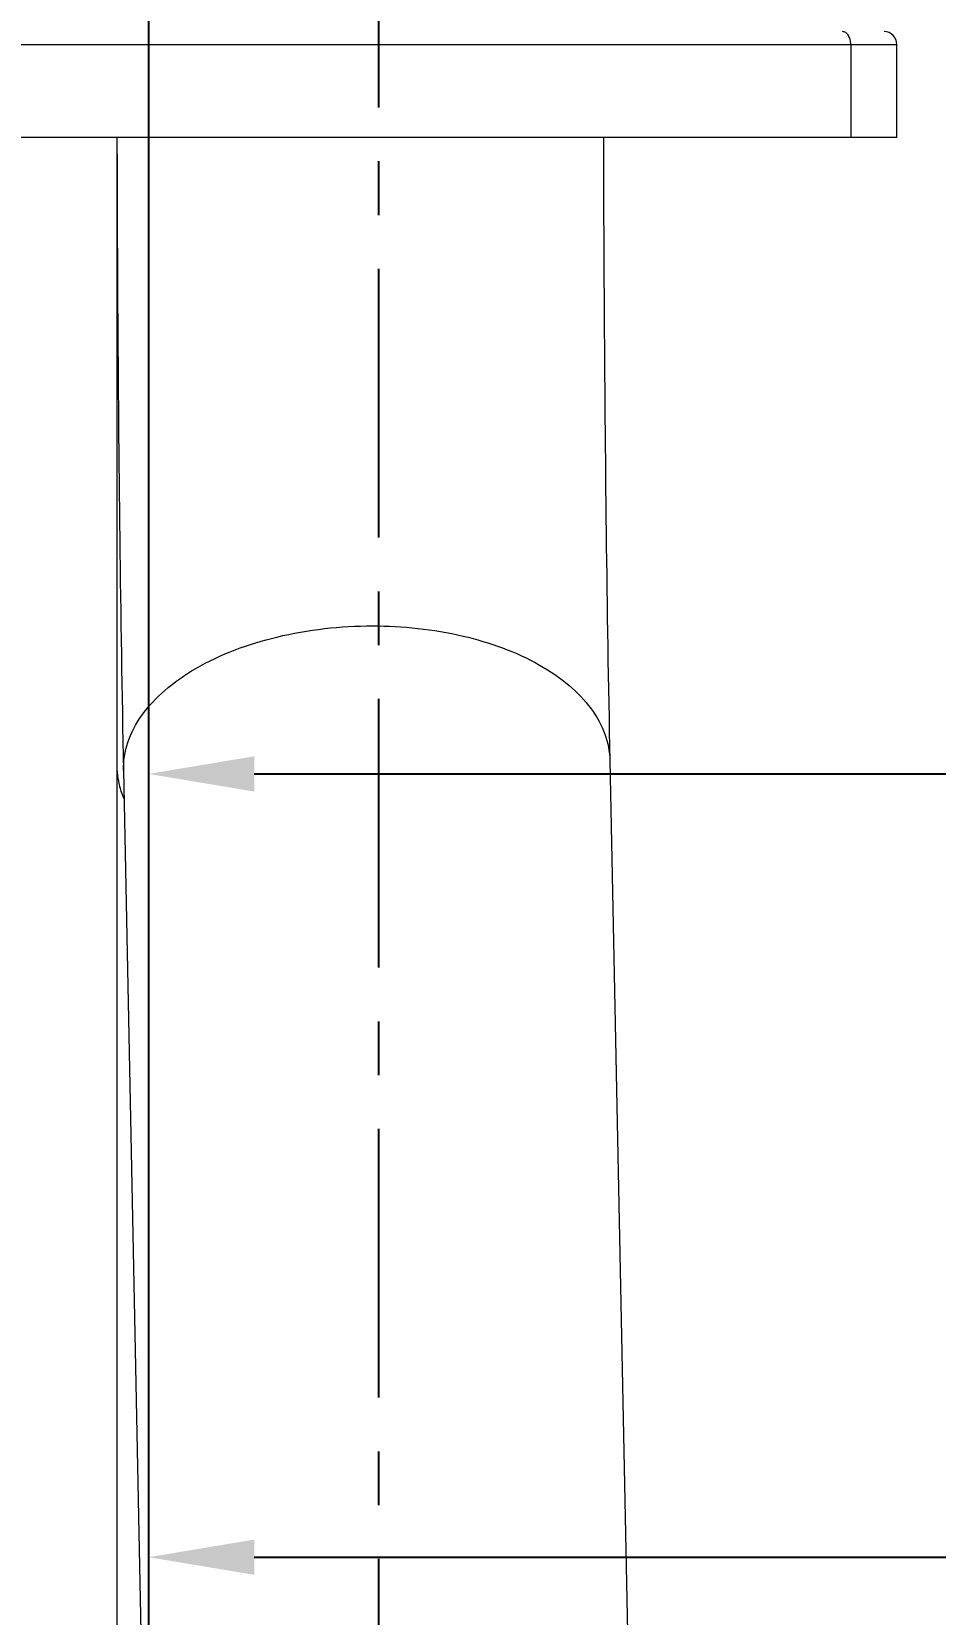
# Model space of a CAD drawing. Header units: millimetres. Extents: x 1334 to 1928, y -1757 to -1337.
# Drawn here: x 1466.16 to 1487.52, y -1656.59 to -1619.19 of the extents above; entities that cross this region are included whole.
import ezdxf

# ---------------------------------------------------------------- set-up
doc = ezdxf.new("R2010")
doc.units = ezdxf.units.MM
doc.header["$LTSCALE"] = 0.1
doc.linetypes.add('CENTERX2', pattern=[101.6, 63.5, -12.7, 12.7, -12.7])
doc.layers.get('0').update_dxf_attribs({"lineweight": 13})
doc.layers.add('CENTER', color=1, linetype='CENTERX2')
doc.layers.add('DIM', color=3, linetype='Continuous', lineweight=9)
doc.styles.get("Standard").update_dxf_attribs({"font": 'arial.ttf'})
doc.dimstyles.new('ISO-25', dxfattribs={"dimtxt": 2.5, "dimasz": 2.5, "dimexe": 1.25, "dimexo": 0.625, "dimtad": 1, "dimtxsty": 'Standard', "dimcen": 2.5, "dimadec": 0, "dimazin": 0, "dimtfac": 1, "dimtmove": 0, "dimatfit": 3, "dimfxl": 0, "dimarcsym": 0})

# ---------------------------------------------------------------- blocks, each defined once
blk = doc.blocks.new('*D24')
at = {"layer": 'Defpoints', "color": 0}
for p in [(1530.92, -1552.831), (1468.92, -1610.158), (1530.92, -1636.729)]:
    blk.add_point(p, dxfattribs=at)
at = {"layer": 'DIM', "color": 0, "linetype": 'ByBlock', "lineweight": -2}
for p, q in [((1530.92, -1553.456), (1530.92, -1637.979)), ((1468.92, -1610.783), (1468.92, -1637.979)), ((1471.42, -1636.729), (1528.42, -1636.729))]:
    blk.add_line(p, q, dxfattribs=at)
at = {"layer": 'DIM', "color": 0}
for points in [[(1471.42, -1636.312), (1471.42, -1637.145), (1468.92, -1636.729)], [(1528.42, -1636.312), (1528.42, -1637.145), (1530.92, -1636.729)]]:
    blk.add_solid(points, dxfattribs=at)
at = {"layer": 'DIM', "color": 0, "insert": (1499.92, -1633.551), "char_height": 5, "attachment_point": 5}
blk.add_mtext('62', dxfattribs=at)
blk = doc.blocks.new('*D19')
at = {"layer": 'Defpoints', "color": 0}
for p in [(1570.523, -1534.186), (1468.92, -1610.158), (1570.523, -1655.236)]:
    blk.add_point(p, dxfattribs=at)
at = {"layer": 'DIM', "color": 0, "linetype": 'ByBlock', "lineweight": -2}
for p, q in [((1570.523, -1534.811), (1570.523, -1656.486)), ((1468.92, -1610.783), (1468.92, -1656.486)), ((1471.42, -1655.236), (1568.023, -1655.236))]:
    blk.add_line(p, q, dxfattribs=at)
at = {"layer": 'DIM', "color": 0}
for points in [[(1471.42, -1654.819), (1471.42, -1655.653), (1468.92, -1655.236)], [(1568.023, -1654.819), (1568.023, -1655.653), (1570.523, -1655.236)]]:
    blk.add_solid(points, dxfattribs=at)
at = {"layer": 'DIM', "color": 0, "insert": (1519.722, -1651.606), "char_height": 5, "attachment_point": 5}
blk.add_mtext('101,6', dxfattribs=at)
blk = doc.blocks.new('*D25')
at = {"layer": 'Defpoints', "color": 0}
for p in [(1468.92, -1610.158), (1592.308, -1610.158), (1592.308, -1675.101)]:
    blk.add_point(p, dxfattribs=at)
at = {"layer": 'DIM', "color": 0, "linetype": 'ByBlock', "lineweight": -2}
for p, q in [((1468.92, -1610.783), (1468.92, -1676.351)), ((1592.308, -1610.783), (1592.308, -1676.351)), ((1471.42, -1675.101), (1589.808, -1675.101))]:
    blk.add_line(p, q, dxfattribs=at)
at = {"layer": 'DIM', "color": 0}
for points in [[(1471.42, -1674.685), (1471.42, -1675.518), (1468.92, -1675.101)], [(1589.808, -1674.685), (1589.808, -1675.518), (1592.308, -1675.101)]]:
    blk.add_solid(points, dxfattribs=at)
at = {"layer": 'DIM', "color": 0, "insert": (1530.614, -1671.471), "char_height": 5, "attachment_point": 5}
blk.add_mtext('123,4', dxfattribs=at)

msp = doc.modelspace()

# ---------------------------------------------------------------- linework, layer by layer
at = {"color": 7, "linetype": 'Continuous'}
for p, q in [((1441.321, -1619.491), (1486.61, -1619.491)), ((1485.521, -1619.491), (1485.521, -1621.691)), ((1486.61, -1621.691), (1486.61, -1619.491)), ((1486.61, -1621.691), (1441.321, -1621.691)), ((1468.17, -1621.691), (1468.17, -1686.323)), ((1479.826, -1636.414), (1480.377, -1663.762)), ((1468.328, -1636.646), (1468.88, -1663.994))]:
    msp.add_line(p, q, dxfattribs=at)
for centre, radius, start, end in [((1486.31, -1619.491), 0.3, 0, 90), ((1470.062, -1636.53), 1.892, 180.0042, 184.3093)]:
    msp.add_arc(centre, radius, start, end, dxfattribs=at)
for points, knots in [([(1485.521, -1619.491), (1485.521, -1619.452), (1485.512, -1619.378), (1485.473, -1619.281), (1485.411, -1619.21), (1485.355, -1619.191), (1485.33, -1619.191)], [0, 0, 0, 0, 0.298279, 0.570923, 0.802517, 1, 1, 1, 1]), ([(1468.173, -1621.698), (1468.176, -1623.021), (1468.197, -1628.004), (1468.254, -1632.987), (1468.328, -1636.646)], [0, 0, 0, 0, 0.26558, 1, 1, 1, 1]), ([(1479.673, -1621.698), (1479.676, -1623.003), (1479.697, -1627.909), (1479.753, -1632.815), (1479.826, -1636.414)], [0, 0, 0, 0, 0.266035, 1, 1, 1, 1]), ([(1468.328, -1636.646), (1468.323, -1636.424), (1468.399, -1635.957), (1468.748, -1635.306), (1469.307, -1634.715), (1470.344, -1633.998), (1472.007, -1633.393), (1473.455, -1633.232), (1474.212, -1633.232)], [0, 0, 0, 0, 0.089983, 0.186728, 0.294821, 0.416065, 0.693666, 1, 1, 1, 1]), ([(1474.212, -1633.232), (1474.931, -1633.232), (1476.299, -1633.376), (1477.874, -1633.934), (1478.857, -1634.598), (1479.392, -1635.149), (1479.735, -1635.761), (1479.821, -1636.202), (1479.826, -1636.414)], [0, 0, 0, 0, 0.307393, 0.58343, 0.703974, 0.811883, 0.909088, 1, 1, 1, 1]), ([(1468.176, -1636.672), (1468.18, -1636.726), (1468.206, -1636.944), (1468.269, -1637.157), (1468.333, -1637.309)], [0, 0, 0, 0, 0.246011, 1, 1, 1, 1])]:
    msp.add_open_spline(points, degree=3, knots=knots, dxfattribs=at)
at = {"layer": 'CENTER'}
msp.add_line((1474.353, -1604.475), (1474.353, -1719.312), dxfattribs=at)

# ---------------------------------------------------------------- dimensions: what is measured, and where the dimension line sits
at = {"layer": 'DIM'}
for base, p2, picture, middle in [((1570.523, -1655.236), (1570.523, -1534.186), '*D19', (1519.722, -1651.606)), ((1530.92, -1636.729), (1530.92, -1552.831), '*D24', (1499.92, -1633.551)), ((1592.308, -1675.101), (1592.308, -1610.158), '*D25', (1530.614, -1671.471))]:
    dim = msp.add_linear_dim(base=base, p1=(1468.92, -1610.158), p2=p2, dimstyle='ISO-25', override={"dimtxt": 5, "dimdec": 1, "dimcen": 5, "dimtdec": 1, "dimfxl": 1.25, "dimarcsym": 1}, dxfattribs=at)
    dim.commit()
    dim.dimension.update_dxf_attribs({"geometry": picture, "text_midpoint": middle})

doc.saveas('drawing.dxf')
